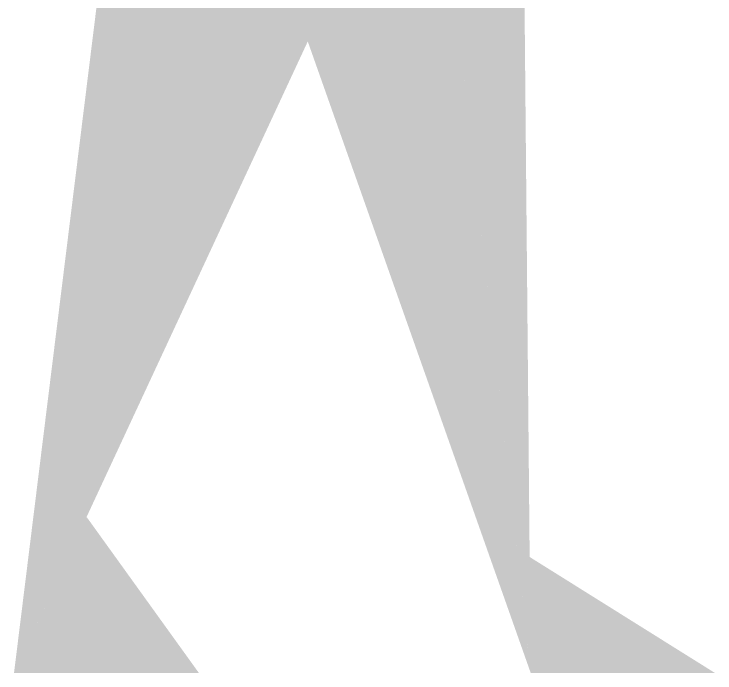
# Model space of a CAD drawing. Extents: x -0.07 to 1.13, y 0 to 1.85.
# Drawn here: x 0.226 to 0.904, y 0 to 0.637 of the extents above; entities that cross this region are included whole.
import ezdxf

# ---------------------------------------------------------------- set-up
doc = ezdxf.new("R2010")
doc.units = 0
for name, color, linetype in [('ARQ-HUM-251', 251, 'CONTINUOUS'), ('ARQ-HUM-252', 252, 'CONTINUOUS'), ('ARQ-HUM-254', 254, 'CONTINUOUS')]:
    doc.layers.add(name, color=color, linetype=linetype)

# ---------------------------------------------------------------- blocks, each defined once
blk = doc.blocks.new('*U4')
at = {"layer": 'ARQ-HUM-254'}
for points in [[(0.71626, 0.08682), (0.62914, 0.86563), (0.71626, 1.05287)], [(0.71626, 0.08682), (0.71626, 1.05287), (0.72494, 0.00925)], [(0.72494, 0.00925), (0.71626, 1.05287), (0.72494, 0.11214)], [(0.35612, 0.39728), (0.29655, 0.56642), (0.35612, 1.04728)], [(0.35612, 0.39728), (0.35612, 1.04728), (0.40513, 0.54734)], [(0.40513, 0.54734), (0.35612, 1.04728), (0.40513, 0.90851)], [(0.40513, 0.54734), (0.40513, 0.90851), (0.46641, 0.73498)], [(0.29655, 0.21487), (0.22637, 0), (0.29655, 0.56642)], [(0.29655, 0.21487), (0.29655, 0.56642), (0.35612, 0.39728)], [(0.29655, 0), (0.22637, 0), (0.29655, 0.15082)], [(0.29655, 0), (0.29655, 0.15082), (0.35612, 0)], [(0.35612, 0), (0.29655, 0.15082), (0.35612, 0.06807)], [(0.72494, 0.00925), (0.72494, 0.11214), (0.72597, 0)], [(0.72597, 0), (0.72494, 0.11214), (0.72597, 0.11149)], [(0.72597, 0), (0.72597, 0.11149), (0.90414, 0)], [(0.35612, 0), (0.35612, 0.06807), (0.40513, 0)]]:
    blk.add_solid(points, dxfattribs=at)

msp = doc.modelspace()

# ---------------------------------------------------------------- linework, layer by layer
at = {"layer": 'ARQ-HUM-251'}
for points in [[(0.62914, 0.86563), (0.72597, 0), (0.5104, 0.61043)], [(0.46641, 0.73498), (0.22637, 0), (0.5104, 0.61043)]]:
    msp.add_solid(points, dxfattribs=at)
at = {"layer": 'ARQ-HUM-252'}
msp.add_solid([(0.46641, 0.73498), (0.62914, 0.86563), (0.5104, 0.61043)], dxfattribs=at)

# ---------------------------------------------------------------- block references
at = {"layer": 'ARQ-HUM-254'}
msp.add_blockref('*U4', (0, 0), dxfattribs=at)

doc.saveas('drawing.dxf')
